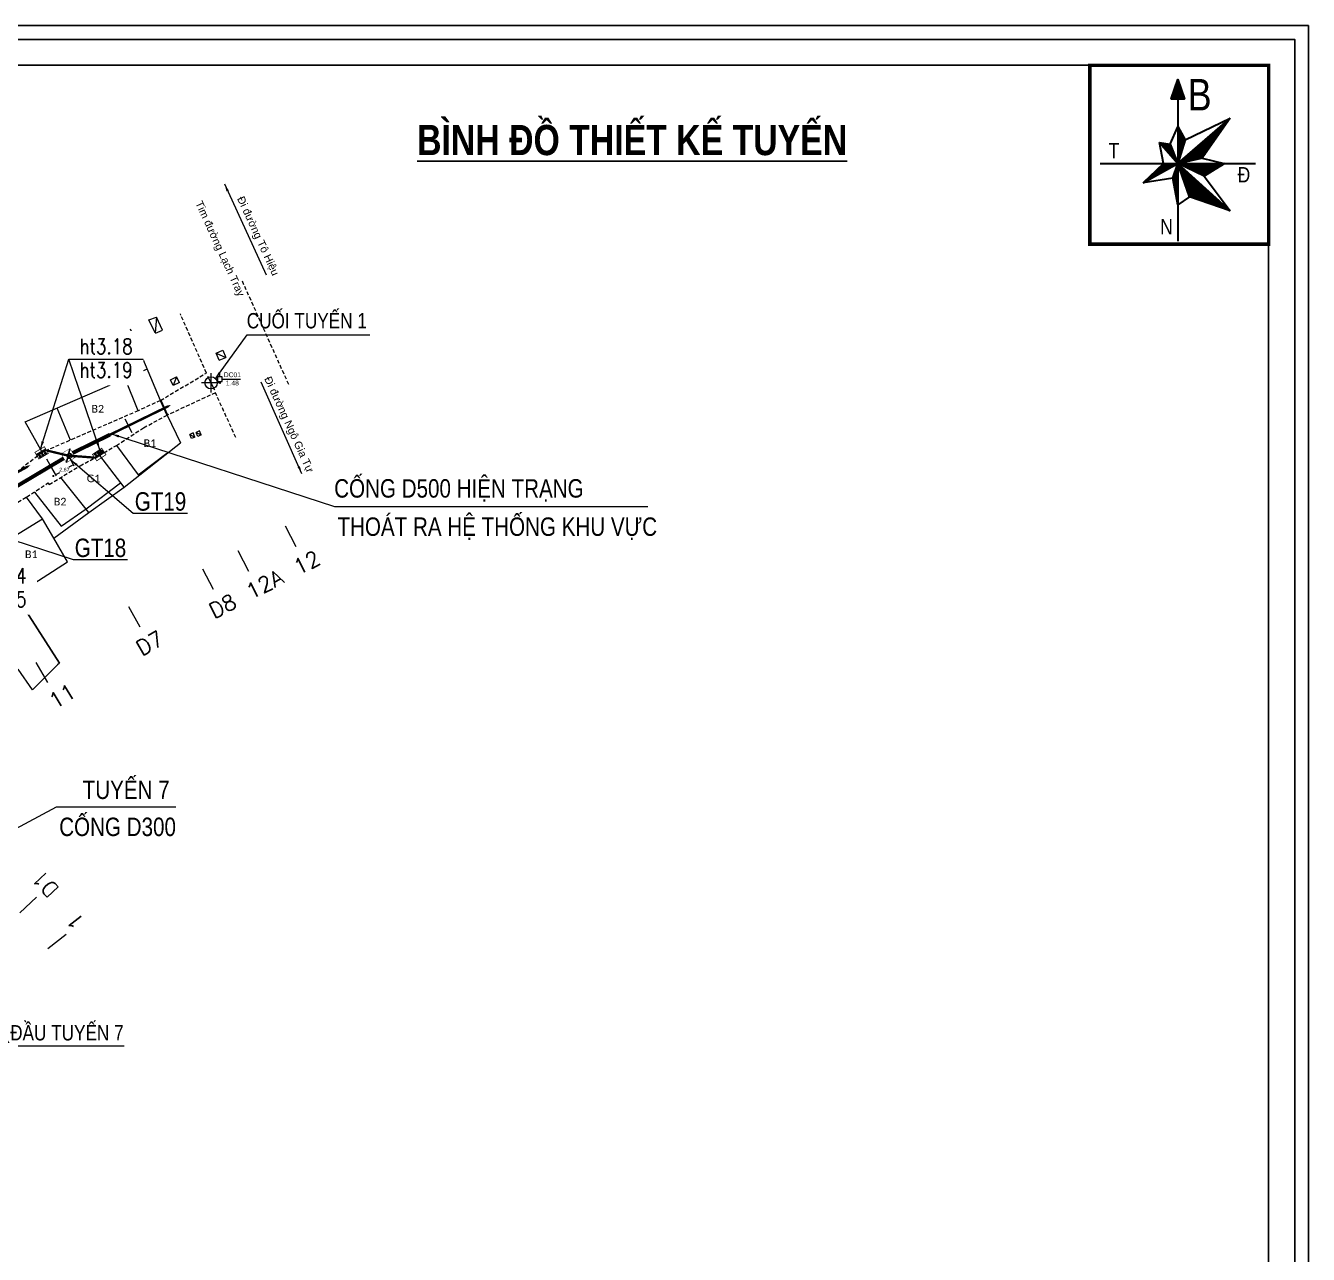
# Model space of a CAD drawing. Header units: metres. Extents: x -225 to 1156, y -96 to 896.
# Drawn here: x 487.2 to 654.2, y 72.4 to 232.4 of the extents above; entities that cross this region are included whole.
import ezdxf
from ezdxf.enums import TextEntityAlignment as Align

# ---------------------------------------------------------------- set-up
doc = ezdxf.new("R2010")
doc.units = ezdxf.units.M
doc.header["$MEASUREMENT"] = 0
doc.header["$PDMODE"] = 2
doc.header["$PDSIZE"] = 0.1
for name, pattern in [('ACAD_ISO05W100', [33, 24, -3, 0, -3, 0, -3]), ('DASHED', [0.75, 0.5, -0.25]), ('DASHED2', [0.375, 0.25, -0.125]), ('HIDDEN', [0.375, 0.25, -0.125])]:
    doc.linetypes.add(name, pattern=pattern)
for name, color, linetype in [('duong', 3, 'Continuous'), ('ga', 5, 'Continuous'), ('GHI CHU', 7, 'Continuous'), ('GHICHU', 7, 'Continuous'), ('KHUNGTEN', 5, 'Continuous'), ('KYHIEU', 250, 'Continuous'), ('NOI', 2, 'Continuous'), ('pntelev', 2, 'Continuous'), ('thep', 2, 'Continuous'), ('TK cong D300', 7, 'ACAD_ISO05W100'), ('TK uPVC D200', 3, 'DASHED2'), ('TUYEN', 7, 'Continuous')]:
    doc.layers.add(name, color=color, linetype=linetype)
for name, color, linetype, lineweight in [('Khung', 1, 'Continuous', 35), ('Khungbo', 32, 'Continuous', 25), ('LC Dim', 8, 'Continuous', 18), ('LC Khac', 4, 'Continuous', 9), ('LC MANH DUT', 35, 'HIDDEN', 5), ('LC Net dam 1', 30, 'Continuous', 30), ('LC Net dam3', 1, 'Continuous', 60), ('LC Net manh', 239, 'Continuous', 5), ('LC Net thay', 7, 'Continuous', 25), ('LC Text1', 3, 'Continuous', 20), ('LC Text2', 7, 'Continuous', 25), ('Level 10', 7, 'Continuous', 0), ('TK ga cong D500', 7, 'Continuous', 25)]:
    doc.layers.add(name, color=color, linetype=linetype, lineweight=lineweight)
doc.styles.add('ghi chu', font='arial.ttf')
doc.styles.add('LC 1', font='')
doc.styles.add('LC 3', font='vnsimli.shx', dxfattribs={"width": 0.75})
doc.styles.add('LC3', font='', dxfattribs={"width": 0.8})
doc.styles.add('Legend', font='calibri.ttf')
doc.styles.add('STYLE1', font='')
doc.styles.add('T2', font='', dxfattribs={"width": 0.8})
doc.styles.add('Ten duong', font='', dxfattribs={"width": 0.85})
doc.styles.add('TENCOC', font='Vnromanc.shx')
doc.styles.get('LC 1').set_extended_font_data('.VnAvantH', bold=True)
doc.styles.get('LC3').set_extended_font_data('.VnArialH', bold=True)
doc.styles.get('STYLE1').set_extended_font_data('.VnArial')
doc.styles.get('T2').set_extended_font_data('.VnArialH')
doc.styles.get('Ten duong').set_extended_font_data('.VnBlackH')
doc.dimstyles.get("Standard").update_dxf_attribs({"dimtxt": 0.18, "dimasz": 0.18, "dimexe": 0.18, "dimexo": 0.0625, "dimgap": 0.09, "dimtad": 0, "dimtih": 1, "dimtoh": 1, "dimdec": 4, "dimzin": 0, "dimdsep": 46, "dimtxsty": 'Standard', "dimcen": 0.09, "dimadec": 0, "dimazin": 0, "dimtfac": 1, "dimtdec": 4, "dimtofl": 0, "dimtmove": 0, "dimatfit": 3, "dimfxl": 1, "dimtolj": 1, "dimtzin": 0, "dimarcsym": 0})
pattern_1 = [(45, (363.3834, 25.708005), (-0.0072604615, 0.0072604615), [])]

# ---------------------------------------------------------------- blocks, each defined once
blk = doc.blocks.new('a2')
at = {"layer": 'Defpoints', "flags": 128}
blk.add_lwpolyline([(297, 102.51), (0, 102.51), (0, -102.51), (297, -102.51)], close=True, dxfattribs=at)
at = {"layer": 'KHUNGTEN'}
blk.add_lwpolyline([(295.89, -100.5), (10, -100.5), (10, 101.39), (295.89, 101.39)], close=True, dxfattribs=at)
at = {"layer": 'thep'}
blk.add_lwpolyline([(293.77, -98.38), (12.11, -98.38), (12.11, 99.28), (293.77, 99.28)], close=True, dxfattribs=at)
blk = doc.blocks.new('TIEUDE1')
at = {"layer": 'LC Text2', "color": 7, "style": 'LC 1'}
blk.add_attdef('TIªU§Ò', text='', height=5, dxfattribs=at).set_placement((0, 0), align=Align.BOTTOM_CENTER)
blk.add_attdef('TL', text='', height=3, dxfattribs=at).set_placement((0, -2), align=Align.TOP_CENTER)
blk = doc.blocks.new('bu lon')
at = {"layer": 'LC Khac', "color": 9}
for p, q in [((0.79, 0), (-0.79, 0)), ((0, -0.79), (0, 0.79))]:
    blk.add_line(p, q, dxfattribs=at)
at = {"layer": 'LC Khac', "color": 7}
blk.add_circle((0, 0), 0.5, dxfattribs=at)
blk = doc.blocks.new('MM')
at = {"layer": 'LC Khac', "xscale": 2.289702860291335, "yscale": 2.289702860291335, "zscale": 2.289702860291335}
blk.add_blockref('bu lon', (0, 0), dxfattribs=at)
blk = doc.blocks.new('dc')
at = {"layer": 'KYHIEU', "color": 1, "lineweight": 0}
blk.add_lwpolyline([(-0.5, -0.5), (0.5, -0.5), (0.5, 0.5), (-0.5, 0.5)], close=True, dxfattribs=at)
at = {"layer": 'KYHIEU', "color": 1, "lineweight": 0, "const_width": 0.025}
blk.add_lwpolyline([(-0.04, 0, 1), (0.04, 0, 1)], format="xyb", close=True, dxfattribs=at)
at = {"layer": 'KYHIEU', "color": 1, "lineweight": 0}
for points in [[(0, 0.5), (0, 1)], [(0.5, 0), (1, 0)], [(-0.5, 0), (-1, 0)], [(0, -0.5), (0, -1)]]:
    blk.add_lwpolyline(points, dxfattribs=at)
blk = doc.blocks.new('GALOAI1')
at = {"layer": 'TK ga cong D500', "const_width": 0.1}
blk.add_lwpolyline([(-1.3, 1.3), (-1.3, 0), (0, 0), (0, 1.3), (-1.3, 1.3)], dxfattribs=at)
at = {"linetype": 'Continuous'}
blk.add_wipeout([(-1.3, 1.3), (0, 1.3), (0, 0), (-1.3, 0)], dxfattribs=at)
for p, q in [((0, 1.3), (-1.3, 0)), ((-1.3, 1.3), (0, 0))]:
    blk.add_line(p, q)
at = {"layer": 'TK ga cong D500'}
for p, q in [((-0.81, 0.78), (-0.75, 0.78)), ((-0.78, 0.81), (-0.78, 0.75))]:
    blk.add_line(p, q, dxfattribs=at)
for radius in [0.3, 0.0306]:
    blk.add_circle((-0.78, 0.78), radius, dxfattribs=at)
blk = doc.blocks.new('HOGATHU')
at = {"layer": 'LC Net manh', "color": 2, "linetype": 'Continuous', "flags": 128}
blk.add_lwpolyline([(0.72, 0), (-0.72, 0)], dxfattribs=at)
at = {"layer": 'NOI', "color": 5, "const_width": 0.1}
blk.add_lwpolyline([(0.72, -0.65), (-0.72, -0.65), (-0.72, 0.36), (0.72, 0.36), (0.72, -0.65)], dxfattribs=at)
at = {"layer": 'TK cong D300'}
for centre in [(-0.4, -0.13), (-0.4, -0.49), (0, -0.13), (0, -0.49), (0.4, -0.13), (0.4, -0.49)]:
    blk.add_circle(centre, 0.101, dxfattribs=at)
blk = doc.blocks.new('*D33')
at = {"layer": 'Defpoints', "color": 0, "linetype": 'Continuous', "transparency": 16777216}
for p in [(492.71, 176.45), (490.38, 175.14), (493.37, 175.27)]:
    blk.add_point(p, dxfattribs=at)
at = {"layer": 'LC Net dam3', "color": 0, "linetype": 'Continuous', "lineweight": 0, "transparency": 16777216}
for p, q in [((492.74, 176.4), (493.46, 175.11)), ((490.41, 175.09), (491.13, 173.8)), ((491.2, 174.05), (491.6, 174.27)), ((493.21, 175.18), (492.81, 174.95))]:
    blk.add_line(p, q, dxfattribs=at)
at = {"layer": 'LC Net dam3', "color": 0, "linetype": 'Continuous', "transparency": 16777216}
for points in [[(491.19, 174.07), (491.21, 174.02), (491.04, 173.96)], [(493.2, 175.2), (493.23, 175.15), (493.37, 175.27)]]:
    blk.add_solid(points, dxfattribs=at)
at = {"layer": 'LC Net dam3', "color": 0, "linetype": 'Continuous', "transparency": 16777216, "insert": (492.21, 174.61), "char_height": 0.5, "attachment_point": 5}
blk.add_mtext('\\A1;2.67', dxfattribs=at)
blk = doc.blocks.new('COCTRENTUYEN')
at = {"layer": 'TUYEN', "color": 2, "lineweight": 0}
for p, q in [((150.94, 257.83), (151.86, 256.05)), ((140.17, 252.24), (141.09, 250.46)), ((129.98, 247.03), (130.96, 245.28)), ((161.07, 238.3), (162.45, 235.64)), ((154.89, 235.09), (156.28, 232.43)), ((150.3, 232.71), (151.68, 230.05)), ((140.67, 227.8), (142.13, 225.18)), ((128.57, 220.5), (130.11, 217.93))]:
    blk.add_line(p, q, dxfattribs=at)
at = {"layer": 'TUYEN', "color": 3, "lineweight": 0}
for p, q in [((126.48, 187.9), (128.69, 189.94)), ((130.16, 183.29), (132.52, 185.15))]:
    blk.add_line(p, q, dxfattribs=at)
at = {"layer": 'TUYEN', "color": 2, "lineweight": 0, "flags": 128}
blk.add_lwpolyline([(144.76, 254.62), (145.68, 252.85)], dxfattribs=at)
at = {"layer": 'LC MANH DUT', "xscale": 0.6987324145411622, "yscale": 0.6987324145411622, "zscale": 0.6987324145411622, "rotation": 359.999216292062}
blk.add_blockref('MM', (151.4, 256.94, 0), dxfattribs=at)
at = {"layer": 'LC Text2', "style": 'T2', "width": 0.8}
for s, p in [('cuèi tuyÕn 1', (156.05, 264.03, 0)), ('®Çu tuyÕn 7', (125.24, 171.3, 0))]:
    blk.add_text(s, height=2, rotation=0.0008, dxfattribs=at).set_placement(p)
at = {"layer": 'TUYEN', "color": 2, "lineweight": 0, "style": 'TENCOC'}
for s, rotation, p in [('12', 27.4316, (162.8, 231.87)), ('12A', 27.4316, (156.62, 228.67)), ('D8', 27.4316, (151.82, 226.17)), ('D7', 29.0645, (142.37, 221.31)), ('11', 31.0494, (131.06, 214.41))]:
    blk.add_text(s, height=2, rotation=rotation, dxfattribs=at).set_placement(p)
at = {"layer": 'TUYEN', "color": 3, "lineweight": 0, "style": 'TENCOC'}
for s, rotation, p in [('D1', 132.6225, (131.74, 191.05)), ('1', 128.2765, (135.07, 186.76))]:
    blk.add_text(s, height=2, rotation=rotation, dxfattribs=at).set_placement(p)
at = {"layer": 'LC Dim', "lineweight": 0}
for points in [[(151.92, 257.43, 0), (156.1, 263.18, 0), (172.06, 263.18, 0)], [(121.41, 176.41), (125.29, 170.6), (140.09, 170.6)]]:
    blk.add_leader(points, dimstyle='Standard', override={"dimasz": 1, "dimgap": 0.09, "dimtad": 0, "dimdsep": 0, "dimtix": 1, "dimlwd": 0, "dimlwe": 0}, dxfattribs=at)
blk = doc.blocks.new('NENHIENTRANG')
at = {"layer": 'duong', "color": 4, "linetype": 'HIDDEN', "lineweight": 0, "ltscale": 2}
for p, q in [((88.8, 95.84), (82.67, 109.51)), ((78.08, 97.34), (74.69, 105.04)), ((72.09, 93.77), (78.08, 97.34)), ((72.09, 93.77), (69.2, 92.43)), ((79.26, 94.77), (72.95, 91.84)), ((81.91, 88.92), (79.26, 94.77)), ((69.2, 92.43), (56.7, 87.01)), ((66.35, 87.9), (69.9, 90.21)), ((69.9, 90.21), (72.95, 91.84)), ((56.7, 87.01), (52.52, 83.75)), ((64.09, 86.58), (66.35, 87.9)), ((57.61, 82.82), (61.62, 85.26)), ((61.62, 85.26), (64.09, 86.58)), ((54.67, 81.18), (57.44, 83.02)), ((57.44, 83.02), (57.61, 82.82)), ((47.67, 77.18), (54.67, 81.18))]:
    blk.add_line(p, q, dxfattribs=at)
at = {"layer": 'ga', "linetype": 'Continuous', "lineweight": 0}
for p, q in [((70.6, 104.28), (71.58, 104.62)), ((71.4, 102.57), (70.6, 104.28)), ((71.58, 104.62), (71.4, 102.57)), ((72.38, 102.92), (71.58, 104.62)), ((79.35, 99.94), (80.24, 100.3)), ((79.74, 99), (79.35, 99.94)), ((79.35, 99.94), (80.63, 99.35)), ((79.74, 99), (80.63, 99.35)), ((73.76, 95.72), (73.39, 96.46)), ((74.2, 96.84), (73.76, 95.72)), ((74.57, 96.09), (73.76, 95.72)), ((74.57, 96.09), (74.2, 96.84)), ((75.92, 89.34), (76.57, 89)), ((76.73, 89.61), (77.4, 89.27)), ((59.42, 86.75), (60.28, 87.22)), ((64.15, 87.05), (64.69, 86.93)), ((59.88, 85.95), (59.42, 86.75)), ((59.42, 86.75), (60.74, 86.41)), ((59.88, 85.95), (60.74, 86.41))]:
    blk.add_line(p, q, dxfattribs=at)
at = {"layer": 'ga', "linetype": 'Continuous', "lineweight": 0, "flags": 128}
for points in [[(71.43, 102.55), (72.38, 102.92)], [(80.24, 100.3), (80.63, 99.35)], [(73.39, 96.46), (74.2, 96.84)], [(76.35, 89.53), (75.92, 89.34)], [(76.14, 88.81), (75.92, 89.34)], [(76.57, 89), (76.16, 88.8)], [(76.57, 89), (76.35, 89.53)], [(77.18, 89.81), (76.73, 89.61)], [(76.95, 89.08), (76.73, 89.61)], [(77.4, 89.27), (76.95, 89.08)], [(77.4, 89.27), (77.18, 89.81)], [(60.28, 87.22), (60.74, 86.41)], [(64.15, 87.05), (64.48, 87.28), (64.69, 86.93)], [(64.15, 87.05), (64.34, 86.72)]]:
    blk.add_lwpolyline(points, dxfattribs=at)
at = {"layer": 'GHICHU', "lineweight": 0}
blk.add_line((80.45, 96.55), (82.51, 96.55), dxfattribs=at)
at = {"layer": 'Level 10', "color": 8, "linetype": 'ByBlock', "lineweight": 13}
for p, q in [((72.09, 93.77), (68.2, 103.04)), ((54.47, 90.97), (70.41, 97.89)), ((56.7, 87.01), (54.47, 90.97)), ((67.38, 82.48), (74.69, 88.26)), ((67.38, 82.48), (64.2, 86.6)), ((62.76, 79.17), (59.12, 83.74)), ((62.76, 79.17), (67.38, 82.48)), ((56.73, 78.34), (54.67, 81.18)), ((58.21, 75.85), (62.76, 79.17)), ((58.21, 75.85), (56.73, 78.34)), ((59.98, 72.76), (58.21, 75.85)), ((54.26, 69.04), (59.98, 72.76)), ((58.96, 59.55), (53.21, 68.5)), ((53.21, 68.5), (58.96, 59.55)), ((55.43, 56.08), (53.55, 58.78)), ((58.7, 59.32), (55.43, 56.08)), ((58.96, 59.55), (58.7, 59.32))]:
    blk.add_line(p, q, dxfattribs=at)
at = {"layer": 'Level 10', "color": 8, "linetype": 'ByBlock', "lineweight": 0}
for p, q in [((69.2, 92.43), (67.52, 96.64)), ((60.37, 88.6), (58.65, 92.78)), ((72.95, 91.84), (74.69, 88.26)), ((66.35, 87.9), (69.2, 84.1)), ((69.2, 84.1), (72.93, 86.88)), ((62.44, 79.65), (66.87, 83.03)), ((55.69, 81.84), (59.17, 77.4)), ((59.17, 77.4), (62.44, 79.65)), ((50.74, 74.68), (56.73, 78.34))]:
    blk.add_line(p, q, dxfattribs=at)
at = {"layer": 'Level 10', "color": 8, "linetype": 'Continuous', "lineweight": 0}
blk.add_point((58.15, 83.94), dxfattribs=at)
at = {"layer": 'GHICHU', "lineweight": 0}
ref = blk.add_blockref('dc', (79.83, 96.55), dxfattribs=dict(at, xscale=0.6250000000103964, yscale=0.6250000000103964, zscale=0.6250000000103964))
ref.add_attrib('T1', 'DC01', dxfattribs={"layer": '0', "color": 1, "height": 0.625, "style": 'STYLE1'}).set_placement((81.46, 96.8), align=Align.CENTER)
ref.add_attrib('4.700', '1.48', dxfattribs={"layer": '0', "color": 1, "height": 0.625, "style": 'STYLE1'}).set_placement((81.46, 95.72), align=Align.CENTER)
at = {"layer": 'GHI CHU', "linetype": 'Continuous', "lineweight": 0, "char_height": 1, "attachment_point": 1, "rotation": 294.592, "style": 'ghi chu'}
for s, insert in [('\\pt3;Đi đường Tô Hiệu', (82.96, 120.48)), ('\\pt3;Tim đường Lạch Tray', (77.52, 119.89)), ('\\pt3;Đi đường Ngô Gia Tự', (86.49, 97.02))]:
    blk.add_mtext_dynamic_manual_height_columns(s, width=16.0582, gutter_width=1, heights=[0], dxfattribs=dict(at, insert=insert))
at = {"layer": 'Level 10', "color": 8, "linetype": 'Continuous', "lineweight": 13, "style": 'Legend'}
for s, p in [('B2', (63.11, 92.18)), ('B1', (69.9, 87.7)), ('G1', (62.5, 83.11)), ('B2', (58.21, 80.09)), ('B1', (54.45, 73.23))]:
    blk.add_text(s, height=1, dxfattribs=at).set_placement(p)
at = {"linetype": 'Continuous', "lineweight": 0}
for points in [[(80.43, 121.96), (85.86, 110.11)], [(90.51, 84.23), (85.23, 96.14)]]:
    blk.add_leader(points, dimstyle='Standard', override={"dimasz": 1, "dimgap": 0.09, "dimtad": 0, "dimdsep": 0, "dimtix": 1, "dimlwd": 0, "dimlwe": 0}, dxfattribs=at)

msp = doc.modelspace()

# ---------------------------------------------------------------- hatches: boundary and pattern name
at = {"layer": 'Khung'}
h = msp.add_hatch(dxfattribs=at)
h.set_pattern_fill('ANSI31', color=150, scale=0.082143, style=0)
h.set_pattern_definition(pattern_1)
h.paths.add_polyline_path([(637.235, 225.424), (636.361, 222.927), (637.235, 222.927), (638.109, 222.927)])
h = msp.add_hatch(dxfattribs=at)
h.set_pattern_fill('ANSI31', color=150, scale=0.082143, style=0)
h.set_pattern_definition(pattern_1)
h.paths.add_polyline_path([(644.022, 220.399), (637.235, 214.481), (637.235, 214.481), (640.403, 215.193)])
h = msp.add_hatch(dxfattribs=at)
h.set_pattern_fill('ANSI31', color=150, scale=0.082143, style=0)
h.set_pattern_definition(pattern_1)
h.paths.add_polyline_path([(638.17, 217.566), (637.238, 219.286), (637.235, 219.281), (637.235, 214.481)])
h = msp.add_hatch(dxfattribs=at)
h.set_pattern_fill('ANSI31', color=150, scale=0.082143, style=0)
h.set_pattern_definition(pattern_1)
h.paths.add_polyline_path([(636.244, 217), (634.846, 217.216), (637.235, 214.481)])
h = msp.add_hatch(dxfattribs=at)
h.set_pattern_fill('ANSI31', color=150, scale=0.082143, style=0)
h.set_pattern_definition(pattern_1)
h.paths.add_polyline_path([(637.235, 214.481), (635.357, 214.481), (632.708, 211.986)])
h = msp.add_hatch(dxfattribs=at)
h.set_pattern_fill('ANSI31', color=150, scale=0.082143, style=0)
h.set_pattern_definition(pattern_1)
h.paths.add_polyline_path([(637.235, 214.481), (636.588, 212.586), (637.233, 209.119), (637.235, 209.12)])
h = msp.add_hatch(dxfattribs=at)
h.set_pattern_fill('ANSI31', color=150, scale=0.082143, style=0)
h.set_pattern_definition(pattern_1)
h.paths.add_polyline_path([(643.285, 214.478), (643.272, 214.481), (637.235, 214.481), (640.652, 212.861)])
h = msp.add_hatch(dxfattribs=at)
h.set_pattern_fill('ANSI31', color=150, scale=0.082143, style=0)
h.set_pattern_definition(pattern_1)
h.paths.add_polyline_path([(644.022, 208.33), (637.235, 214.481), (638.758, 210.135)])

# ---------------------------------------------------------------- linework, layer by layer
at = {"layer": 'Khung', "color": 0}
for p, q in [((636.243, 217), (637.235, 219.281)), ((637.235, 214.481), (644.022, 220.399)), ((637.235, 219.291), (638.17, 217.566)), ((638.17, 217.566), (644.022, 220.399)), ((644.022, 220.399), (640.403, 215.193)), ((635.357, 214.481), (634.846, 217.216)), ((634.846, 217.216), (636.243, 217)), ((632.708, 211.986), (635.357, 214.481)), ((640.403, 215.193), (643.272, 214.481)), ((643.289, 214.481), (640.652, 212.861)), ((643.272, 214.481), (643.289, 214.481)), ((636.588, 212.586), (632.708, 211.986)), ((637.235, 209.107), (636.588, 212.586)), ((640.652, 212.861), (644.022, 208.33)), ((638.758, 210.135), (637.235, 209.12)), ((644.022, 208.33), (638.758, 210.135))]:
    msp.add_line(p, q, dxfattribs=at)
for points in [[(637.235, 225.424), (636.361, 222.927), (638.109, 222.927)], [(636.361, 222.927), (637.235, 225.424), (638.109, 222.927), (637.235, 222.927)]]:
    msp.add_lwpolyline(points, close=True, dxfattribs=at)
for points in [[(637.235, 222.927), (637.235, 204.369)], [(634.846, 217.216), (637.235, 214.481)], [(638.17, 217.566), (637.235, 214.481)], [(636.244, 217), (637.235, 214.481)], [(627.124, 214.481), (647.346, 214.481)], [(632.708, 211.986), (637.235, 214.481)], [(636.588, 212.586), (637.235, 214.481)], [(640.403, 215.193), (637.235, 214.481)], [(638.758, 210.135), (637.235, 214.481)], [(644.022, 208.33), (637.235, 214.481)], [(640.652, 212.861), (637.235, 214.481)]]:
    msp.add_lwpolyline(points, dxfattribs=at)
at = {"layer": 'Khungbo', "color": 0, "lineweight": 50, "const_width": 0.47}
msp.add_lwpolyline([(625.776, 204), (649.052, 204), (649.052, 227.276), (625.776, 227.276)], close=True, dxfattribs=at)
at = {"layer": 'LC Net dam 1', "color": 2}
msp.add_lwpolyline([(504.721, 183.643), (505.577, 181.703)], dxfattribs=at)
at = {"layer": 'LC Net thay', "linetype": 'Continuous', "lineweight": 0}
msp.add_circle((511.305, 185.927), 0.8, dxfattribs=at)
at = {"layer": 'LC Text1', "color": 7, "elevation": 0}
for points in [[(498.151, 179.173, 0.319, 0.319, 0), (504.163, 182.11, 1.278, 0, 0), (506.106, 183.059, 0, 0, 0)], [(480.024, 170.972, 0.319, 0.319, 0), (485.895, 174.183, 1.278, 0, 0), (487.792, 175.22, 0, 0, 0)]]:
    msp.add_lwpolyline(points, format="xyseb", dxfattribs=at)
at = {"layer": 'TK ga cong D500', "linetype": 'DASHED', "ltscale": 3, "const_width": 0.5}
msp.add_lwpolyline([(360.369, -69.311), (365.209, -51.404), (370.11, -33.567), (374.941, -17.364), (379.226, -2.989), (383.511, 11.386), (389.365, 30.509), (395.35, 49.592), (401.335, 68.676), (403.643, 81.113), (407.626, 98.195), (412.639, 117.556), (418.623, 131.525), (419.474, 132.508), (423.357, 134.628), (445.588, 148.101), (448.63, 149.944), (463.181, 158.736), (477.732, 167.53), (492.709, 176.449)], dxfattribs=at)

# ---------------------------------------------------------------- block references
at = {"layer": 'LC Net dam 1', "linetype": 'Continuous', "lineweight": 0}
msp.add_blockref('NENHIENTRANG', (432.626, 89.868), dxfattribs=at)
at = {"layer": 'LC Net dam 1', "linetype": 'Continuous', "rotation": 30.9032835054002}
msp.add_blockref('HOGATHU', (489.17, 176.932), dxfattribs=at)
at = {"layer": 'LC Net dam 1', "linetype": 'Continuous', "xscale": -1, "rotation": 213.7781044234542}
msp.add_blockref('HOGATHU', (496.828, 176.469), dxfattribs=at)
at = {"layer": 'LC Text2'}
ref = msp.add_blockref('TIEUDE1', (566.149, 214.397, 0), dxfattribs=dict(at, xscale=0.8000020620485555, yscale=0.8000020620485555, zscale=0.8000020620485555, rotation=359.9999999976748))
ref.add_attrib('TIªU§Ò', '%%Ub×nh ®å thiÕt kÕ tuyÕn', dxfattribs={"color": 7, "height": 3.93954, "rotation": 360, "style": 'LC3', "width": 0.8}).set_placement((566.149, 214.397), align=Align.BOTTOM_CENTER)
at = {"layer": 'LC Text2', "linetype": 'Continuous', "lineweight": 0}
msp.add_blockref('COCTRENTUYEN', (359.909, -71.013), dxfattribs=at)
at = {"layer": 'pntelev', "linetype": 'Continuous', "lineweight": 0, "xscale": 1.6, "yscale": 1.6, "zscale": 1.6}
msp.add_blockref('a2', (179.02, 68.433), dxfattribs=at)

# ---------------------------------------------------------------- texts
at = {"layer": 'Khung', "color": 0, "style": 'Ten duong', "width": 0.85}
for s, height, p in [('B', 4.107, (638.506, 221.396)), ('t', 2, (628.212, 215.153)), ('®', 2, (645.013, 212.03)), ('n', 2, (634.917, 205.277))]:
    msp.add_text(s, height=height, dxfattribs=at).set_placement(p)
at = {"layer": 'LC Text2', "style": 'T2', "width": 0.8}
for s, height, p in [('cèng d500 hiÖn tr¹ng', 2.40001, (527.349, 170.981)), ('GT19', 2.4, (501.374, 169.279)), ('tho¸t ra hÖ thèng khu vùc', 2.40001, (527.775, 166)), ('GT18', 2.4, (493.554, 163.24)), ('tuyÕn 7', 2.4, (494.593, 131.731)), ('cèng d300', 2.4, (491.536, 126.905))]:
    msp.add_text(s, height=height, rotation=360, dxfattribs=at).set_placement(p)

# ---------------------------------------------------------------- leaders
at = {"layer": 'LC Net thay', "linetype": 'Continuous'}
for points in [[(498.348, 179.269), (527.405, 169.821), (568.191, 169.821)], [(478.288, 167.861), (493.341, 162.909), (500.442, 162.909)], [(469.144, 118.893), (491.166, 130.726), (506.735, 130.726)]]:
    msp.add_leader(points, dimstyle='Standard', override={"dimtxt": 0.5, "dimasz": 1, "dimgap": 0.09, "dimtad": 0, "dimdec": 2, "dimdsep": 0, "dimtdec": 2, "dimtix": 1, "dimlwd": 0, "dimlwe": 0}, dxfattribs=at)

# ---------------------------------------------------------------- next in the draw order: block references
at = {"layer": 'TK ga cong D500', "rotation": 211.2176741749549}
msp.add_blockref('GALOAI1', (491.816, 176.668), dxfattribs=at)

# ---------------------------------------------------------------- next in the draw order: texts
at = {"layer": 'LC Text1', "color": 3, "linetype": 'Continuous', "char_height": 1.99468, "width": 7.69472, "attachment_point": 2, "rotation": 0.00078, "line_spacing_factor": 0.926006, "style": 'LC 3', "bg_fill": 3, "box_fill_scale": 1.5, "bg_fill_color": 256, "bg_fill_transparency": 0}
for s, insert in [('{\\W0.8;ht3.18 ht3.19}', (497.649, 191.672)), ('{\\W0.8;ht3.14 ht3.15}', (483.813, 161.808))]:
    msp.add_mtext(s, dxfattribs=dict(at, insert=insert))

# ---------------------------------------------------------------- next in the draw order: linework, layer by layer
at = {"layer": 'TK ga cong D500', "linetype": 'DASHED', "ltscale": 3, "const_width": 0.5}
msp.add_lwpolyline([(493.265, 176.786), (498.151, 179.173)], dxfattribs=at)
at = {"layer": 'TK uPVC D200', "ltscale": 2, "const_width": 0.3}
msp.add_lwpolyline([(489.895, 177.122), (492.709, 176.449), (496.149, 176.189)], dxfattribs=at)

# ---------------------------------------------------------------- next in the draw order: dimensions: what is measured, and where the dimension line sits
at = {"layer": 'LC Net dam3', "linetype": 'Continuous'}
dim = msp.add_aligned_dim(p1=(490.378, 175.143), p2=(492.706, 176.45), distance=-1.358, dimstyle='Standard', override={"dimtxt": 0.5, "dimdec": 2, "dimdsep": 0, "dimtdec": 2, "dimtix": 1, "dimlwd": 0, "dimlwe": 0}, dxfattribs=at)
dim.commit()
dim.dimension.update_dxf_attribs({"geometry": '*D33', "text_midpoint": (492.207, 174.612)})

# ---------------------------------------------------------------- next in the draw order: leaders
at = {"layer": 'LC Net thay', "linetype": 'Continuous'}
for points in [[(489.083, 177.3), (492.774, 188.992), (502.429, 188.992)], [(496.834, 177.182), (492.774, 188.992), (502.429, 188.992)], [(493.046, 175.893), (501.161, 168.948), (508.262, 168.948)]]:
    msp.add_leader(points, dimstyle='Standard', override={"dimtxt": 0.5, "dimasz": 1, "dimgap": 0.09, "dimtad": 0, "dimdec": 2, "dimdsep": 0, "dimtdec": 2, "dimtix": 1, "dimlwd": 0, "dimlwe": 0}, dxfattribs=at)

doc.saveas('drawing.dxf')
